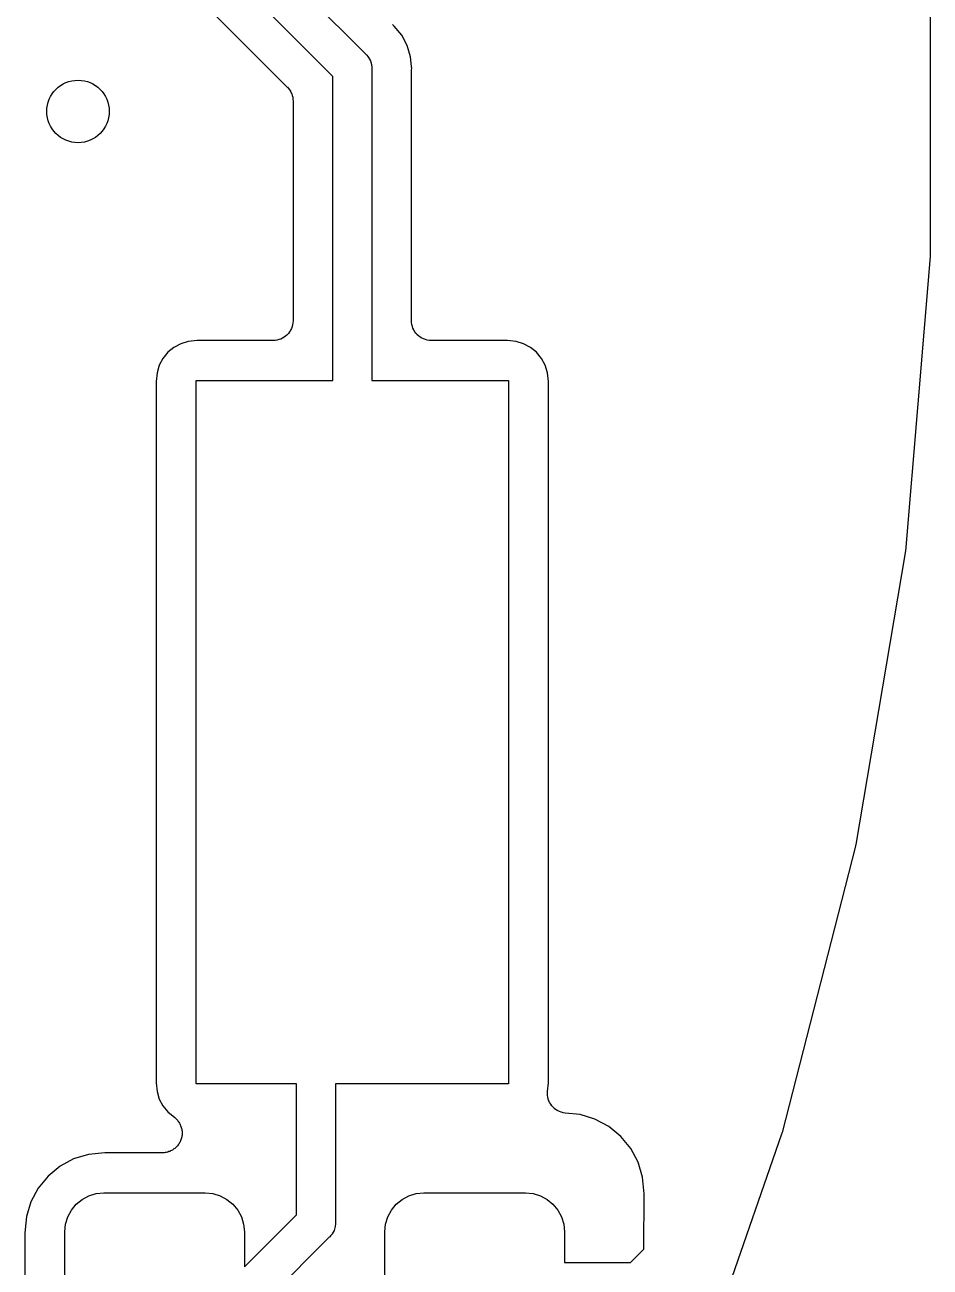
# Model space of a CAD drawing. Extents: x 5.29 to 7.07, y -4.51 to -2.72.
# Drawn here: x 6.8466 to 7.0748, y -3.9112 to -3.5982 of the extents above; entities that cross this region are included whole.
import ezdxf

# ---------------------------------------------------------------- set-up
doc = ezdxf.new("R2010")
doc.units = 0
doc.header["$MEASUREMENT"] = 0
doc.layers.add('BLACK', color=7, linetype='CONTINUOUS')

msp = doc.modelspace()

# ---------------------------------------------------------------- linework, layer by layer
at = {"layer": 'BLACK', "linetype": 'CONTINUOUS'}
for p, q in [((6.88189, -3.55493), (6.93244, -3.60548)), ((6.92421, -3.61117), (6.87366, -3.56062)), ((6.86711, -3.56821), (6.91275, -3.61385)), ((7.07485, -3.58165), (7.07485, -3.65615)), ((6.93936, -3.59822), (6.9393, -3.59818)), ((6.93974, -3.59853), (6.93936, -3.59822)), ((6.9416, -3.6008), (6.93974, -3.59853)), ((6.94299, -3.6034), (6.9416, -3.6008)), ((6.93244, -3.60548), (6.93263, -3.60564)), ((6.94384, -3.60621), (6.94299, -3.6034)), ((6.93263, -3.60564), (6.93278, -3.60582)), ((6.93278, -3.60582), (6.93278, -3.60582)), ((6.93278, -3.60582), (6.93304, -3.60614)), ((6.93304, -3.60614), (6.93325, -3.60639)), ((6.93325, -3.60639), (6.9337, -3.60724)), ((6.9337, -3.60724), (6.93398, -3.60817)), ((6.93398, -3.60817), (6.93406, -3.60889)), ((6.94408, -3.60864), (6.94384, -3.60621)), ((6.94408, -3.60865), (6.94408, -3.60864)), ((6.94413, -3.60913), (6.94408, -3.60865)), ((6.92421, -3.6878), (6.92421, -3.61117)), ((6.93406, -3.60889), (6.93406, -3.60889)), ((6.93406, -3.60889), (6.93408, -3.60913)), ((6.93408, -3.60913), (6.93406, -3.60937)), ((6.93406, -3.60937), (6.93406, -3.6878)), ((6.94406, -3.61004), (6.94408, -3.60983)), ((6.94406, -3.61011), (6.94406, -3.61004)), ((6.94406, -3.67272), (6.94406, -3.61011)), ((6.94408, -3.60962), (6.94413, -3.60913)), ((6.94408, -3.60983), (6.94408, -3.60962)), ((6.91275, -3.61385), (6.91276, -3.61386)), ((6.91276, -3.61386), (6.91276, -3.61386)), ((6.91276, -3.61386), (6.91276, -3.61386)), ((6.91276, -3.61386), (6.9128, -3.6139)), ((6.9128, -3.6139), (6.91309, -3.61426)), ((6.91309, -3.61426), (6.91338, -3.61462)), ((6.91338, -3.61462), (6.91339, -3.61464)), ((6.91339, -3.61464), (6.91341, -3.61466)), ((6.91341, -3.61466), (6.91362, -3.61507)), ((6.91362, -3.61507), (6.91384, -3.61548)), ((6.91384, -3.61548), (6.91384, -3.61551)), ((6.91384, -3.61551), (6.91386, -3.61553)), ((6.91386, -3.61553), (6.91398, -3.61597)), ((6.91398, -3.61597), (6.91412, -3.61641)), ((6.91412, -3.61641), (6.91412, -3.61644)), ((6.91412, -3.61644), (6.91413, -3.61647)), ((6.91413, -3.61647), (6.91417, -3.61693)), ((6.91417, -3.61693), (6.91421, -3.61739)), ((6.91421, -3.61739), (6.91421, -3.67272)), ((7.07483, -3.65657), (7.0686, -3.7308)), ((7.07485, -3.65622), (7.07483, -3.65639)), ((7.07483, -3.65639), (7.07483, -3.65657)), ((7.07485, -3.65615), (7.07485, -3.65622)), ((6.91396, -3.67421), (6.91382, -3.67466)), ((6.9141, -3.67376), (6.91396, -3.67421)), ((6.91411, -3.67374), (6.9141, -3.67376)), ((6.91416, -3.67326), (6.91411, -3.67373)), ((6.91411, -3.67373), (6.91411, -3.67374)), ((6.91421, -3.67279), (6.91416, -3.67326)), ((6.91421, -3.67272), (6.91421, -3.67276)), ((6.91421, -3.67276), (6.91421, -3.67276)), ((6.91421, -3.67276), (6.91421, -3.67276)), ((6.91421, -3.67276), (6.91421, -3.67279)), ((6.9441, -3.67319), (6.94406, -3.67272)), ((6.94414, -3.67366), (6.9441, -3.67319)), ((6.94415, -3.67368), (6.94414, -3.67366)), ((6.94415, -3.67369), (6.94415, -3.67368)), ((6.94429, -3.67415), (6.94415, -3.67369)), ((6.94442, -3.6746), (6.94429, -3.67415)), ((6.91064, -3.67749), (6.91018, -3.67763)), ((6.91109, -3.67736), (6.91064, -3.67749)), ((6.9111, -3.67735), (6.91109, -3.67736)), ((6.91112, -3.67735), (6.9111, -3.67735)), ((6.91153, -3.67712), (6.91112, -3.67735)), ((6.91195, -3.67691), (6.91153, -3.67712)), ((6.91196, -3.6769), (6.91195, -3.67691)), ((6.91198, -3.67689), (6.91196, -3.6769)), ((6.91234, -3.67659), (6.91198, -3.67689)), ((6.91271, -3.6763), (6.91234, -3.67659)), ((6.91272, -3.67628), (6.91271, -3.6763)), ((6.91274, -3.67627), (6.91272, -3.67628)), ((6.91304, -3.67591), (6.91274, -3.67627)), ((6.91334, -3.67555), (6.91304, -3.67591)), ((6.91335, -3.67553), (6.91334, -3.67555)), ((6.91336, -3.67552), (6.91335, -3.67553)), ((6.91358, -3.6751), (6.91336, -3.67552)), ((6.91381, -3.67469), (6.91358, -3.6751)), ((6.91382, -3.67466), (6.91381, -3.67468)), ((6.91381, -3.67468), (6.91381, -3.67469)), ((6.94443, -3.67461), (6.94442, -3.6746)), ((6.94443, -3.67463), (6.94443, -3.67461)), ((6.94465, -3.67504), (6.94443, -3.67463)), ((6.94487, -3.67546), (6.94465, -3.67504)), ((6.94488, -3.67547), (6.94487, -3.67546)), ((6.94489, -3.67549), (6.94488, -3.67547)), ((6.94519, -3.67585), (6.94489, -3.67549)), ((6.94548, -3.67622), (6.94519, -3.67585)), ((6.9455, -3.67623), (6.94548, -3.67622)), ((6.94551, -3.67625), (6.9455, -3.67623)), ((6.94587, -3.67655), (6.94551, -3.67625)), ((6.94623, -3.67685), (6.94587, -3.67655)), ((6.94625, -3.67686), (6.94623, -3.67685)), ((6.94626, -3.67687), (6.94625, -3.67686)), ((6.94667, -3.67709), (6.94626, -3.67687)), ((6.94709, -3.67732), (6.94667, -3.67709)), ((6.9471, -3.67732), (6.94709, -3.67732)), ((6.94712, -3.67733), (6.9471, -3.67732)), ((6.94757, -3.67747), (6.94712, -3.67733)), ((6.94802, -3.67761), (6.94757, -3.67747)), ((6.88418, -3.67944), (6.88266, -3.68069)), ((6.88592, -3.67851), (6.88418, -3.67944)), ((6.8878, -3.67794), (6.88592, -3.67851)), ((6.89001, -3.67772), (6.8878, -3.67794)), ((6.90921, -3.67772), (6.89001, -3.67772)), ((6.90968, -3.67768), (6.90921, -3.67772)), ((6.91015, -3.67763), (6.90968, -3.67768)), ((6.91017, -3.67763), (6.91015, -3.67763)), ((6.91018, -3.67763), (6.91017, -3.67763)), ((6.94803, -3.67762), (6.94802, -3.67761)), ((6.94805, -3.67762), (6.94803, -3.67762)), ((6.94852, -3.67767), (6.94805, -3.67762)), ((6.94899, -3.67772), (6.94852, -3.67767)), ((6.94902, -3.67772), (6.94899, -3.67772)), ((6.94906, -3.67772), (6.94902, -3.67772)), ((6.94902, -3.67772), (6.94902, -3.67772)), ((6.94902, -3.67772), (6.94902, -3.67772)), ((6.96826, -3.67772), (6.94906, -3.67772)), ((6.97046, -3.67794), (6.96826, -3.67772)), ((6.97235, -3.67851), (6.97046, -3.67794)), ((6.97409, -3.67944), (6.97235, -3.67851)), ((6.97561, -3.68069), (6.97409, -3.67944)), ((6.88141, -3.68221), (6.88048, -3.68395)), ((6.88266, -3.68069), (6.88141, -3.68221)), ((6.97686, -3.68221), (6.97561, -3.68069)), ((6.97779, -3.68395), (6.97686, -3.68221)), ((6.87991, -3.68583), (6.87969, -3.68804)), ((6.88048, -3.68395), (6.87991, -3.68583)), ((6.97836, -3.68583), (6.97779, -3.68395)), ((6.97858, -3.68804), (6.97836, -3.68583)), ((6.87969, -3.68804), (6.87969, -3.86472)), ((6.88976, -3.86496), (6.88976, -3.6878)), ((6.88976, -3.6878), (6.92421, -3.6878)), ((6.93406, -3.6878), (6.9685, -3.6878)), ((6.9685, -3.6878), (6.9685, -3.86496)), ((6.97858, -3.86472), (6.97858, -3.68804)), ((7.06855, -3.73122), (7.05612, -3.80467)), ((7.06856, -3.73104), (7.06855, -3.73122)), ((7.06859, -3.73087), (7.06856, -3.73104)), ((7.0686, -3.7308), (7.06859, -3.73087)), ((7.05603, -3.80508), (7.03751, -3.87724)), ((7.05606, -3.80491), (7.05603, -3.80508)), ((7.05611, -3.80474), (7.05606, -3.80491)), ((7.05612, -3.80467), (7.05611, -3.80474)), ((6.87969, -3.86472), (6.87991, -3.86692)), ((6.91508, -3.86496), (6.88976, -3.86496)), ((6.91508, -3.89796), (6.91508, -3.86496)), ((6.9685, -3.86496), (6.92492, -3.86496)), ((6.92492, -3.86496), (6.92492, -3.89976)), ((6.97836, -3.8669), (6.97858, -3.86472)), ((6.87991, -3.86692), (6.88048, -3.86881)), ((6.97836, -3.86737), (6.97836, -3.8669)), ((6.97836, -3.86784), (6.97836, -3.86737)), ((6.97836, -3.86786), (6.97836, -3.86784)), ((6.97836, -3.86787), (6.97836, -3.86786)), ((6.97845, -3.86834), (6.97836, -3.86787)), ((6.97854, -3.8688), (6.97845, -3.86834)), ((6.88048, -3.86881), (6.88141, -3.87054)), ((6.88141, -3.87054), (6.88266, -3.87207)), ((6.97855, -3.86881), (6.97854, -3.8688)), ((6.97855, -3.86883), (6.97855, -3.86881)), ((6.97873, -3.86927), (6.97855, -3.86883)), ((6.97891, -3.8697), (6.97873, -3.86927)), ((6.97891, -3.86972), (6.97891, -3.8697)), ((6.97892, -3.86973), (6.97891, -3.86972)), ((6.97918, -3.87013), (6.97892, -3.86973)), ((6.97944, -3.87052), (6.97918, -3.87013)), ((6.97945, -3.87053), (6.97944, -3.87052)), ((6.97946, -3.87055), (6.97945, -3.87053)), ((6.97979, -3.87088), (6.97946, -3.87055)), ((6.98012, -3.87122), (6.97979, -3.87088)), ((6.98014, -3.87123), (6.98012, -3.87122)), ((6.98015, -3.87124), (6.98014, -3.87123)), ((6.98054, -3.8715), (6.98015, -3.87124)), ((6.98093, -3.87177), (6.98054, -3.8715)), ((6.88266, -3.87207), (6.88441, -3.8735)), ((6.88441, -3.8735), (6.88446, -3.87355)), ((6.88446, -3.87355), (6.88463, -3.87372)), ((6.88463, -3.87372), (6.88481, -3.87387)), ((6.88481, -3.87387), (6.88497, -3.87407)), ((6.88497, -3.87407), (6.88514, -3.87425)), ((6.88514, -3.87425), (6.88527, -3.87445)), ((6.88527, -3.87445), (6.88542, -3.87463)), ((6.88542, -3.87463), (6.88554, -3.87485)), ((6.98094, -3.87178), (6.98093, -3.87177)), ((6.98096, -3.87179), (6.98094, -3.87178)), ((6.98139, -3.87197), (6.98096, -3.87179)), ((6.98182, -3.87215), (6.98139, -3.87197)), ((6.98184, -3.87216), (6.98182, -3.87215)), ((6.98186, -3.87216), (6.98184, -3.87216)), ((6.98231, -3.87226), (6.98186, -3.87216)), ((6.98278, -3.87236), (6.98231, -3.87226)), ((6.98281, -3.87236), (6.98278, -3.87236)), ((6.98285, -3.87236), (6.98281, -3.87236)), ((6.98281, -3.87236), (6.98281, -3.87236)), ((6.98281, -3.87236), (6.98281, -3.87236)), ((6.98656, -3.87273), (6.98285, -3.87236)), ((6.99033, -3.87387), (6.98656, -3.87273)), ((6.9938, -3.87573), (6.99033, -3.87387)), ((6.88554, -3.87485), (6.88568, -3.87507)), ((6.88568, -3.87507), (6.88576, -3.87529)), ((6.88576, -3.87529), (6.88587, -3.8755)), ((6.88587, -3.8755), (6.88595, -3.87574)), ((6.88595, -3.87574), (6.88604, -3.87597)), ((6.88604, -3.87597), (6.88608, -3.8762)), ((6.88608, -3.8762), (6.88615, -3.87643)), ((6.88615, -3.87643), (6.88617, -3.87668)), ((6.88617, -3.87668), (6.88622, -3.87693)), ((6.88624, -3.8774), (6.88621, -3.87765)), ((6.88621, -3.87765), (6.88621, -3.87791)), ((6.88622, -3.87693), (6.88622, -3.87717)), ((6.88622, -3.87717), (6.88624, -3.8774)), ((6.99685, -3.87823), (6.9938, -3.87573)), ((7.03739, -3.87764), (7.01289, -3.948)), ((7.03743, -3.87747), (7.03739, -3.87764)), ((7.03749, -3.87731), (7.03743, -3.87747)), ((7.03751, -3.87724), (7.03749, -3.87731)), ((6.88476, -3.88092), (6.88457, -3.88108)), ((6.88491, -3.88073), (6.88476, -3.88092)), ((6.88508, -3.88057), (6.88491, -3.88073)), ((6.88522, -3.88036), (6.88508, -3.88057)), ((6.88538, -3.88016), (6.88522, -3.88036)), ((6.8855, -3.87996), (6.88538, -3.88016)), ((6.88563, -3.87976), (6.8855, -3.87996)), ((6.88573, -3.87953), (6.88563, -3.87976)), ((6.88585, -3.87931), (6.88573, -3.87953)), ((6.88592, -3.87908), (6.88585, -3.87931)), ((6.88601, -3.87886), (6.88592, -3.87908)), ((6.88606, -3.87861), (6.88601, -3.87886)), ((6.88614, -3.87837), (6.88606, -3.87861)), ((6.88616, -3.87814), (6.88614, -3.87837)), ((6.88621, -3.87791), (6.88616, -3.87814)), ((6.99935, -3.88128), (6.99685, -3.87823)), ((6.85888, -3.88391), (6.85545, -3.88574)), ((6.86262, -3.88277), (6.85888, -3.88391)), ((6.86674, -3.88237), (6.86262, -3.88277)), ((6.88124, -3.88237), (6.86674, -3.88237)), ((6.88147, -3.88235), (6.88124, -3.88237)), ((6.88171, -3.88235), (6.88147, -3.88235)), ((6.88196, -3.8823), (6.88171, -3.88235)), ((6.88221, -3.88227), (6.88196, -3.8823)), ((6.88244, -3.8822), (6.88221, -3.88227)), ((6.88267, -3.88216), (6.88244, -3.8822)), ((6.8829, -3.88206), (6.88267, -3.88216)), ((6.88314, -3.88199), (6.8829, -3.88206)), ((6.88335, -3.88188), (6.88314, -3.88199)), ((6.88357, -3.88179), (6.88335, -3.88188)), ((6.88378, -3.88165), (6.88357, -3.88179)), ((6.88401, -3.88153), (6.88378, -3.88165)), ((6.88419, -3.88138), (6.88401, -3.88153)), ((6.88439, -3.88125), (6.88419, -3.88138)), ((6.88457, -3.88108), (6.88439, -3.88125)), ((7.0012, -3.88475), (6.99935, -3.88128)), ((6.85545, -3.88574), (6.85243, -3.88822)), ((7.00235, -3.88852), (7.0012, -3.88475)), ((6.85243, -3.88822), (6.84996, -3.89123)), ((7.00276, -3.89267), (7.00235, -3.88852)), ((6.84996, -3.89123), (6.84812, -3.89467)), ((6.86103, -3.8941), (6.86273, -3.89319)), ((6.86273, -3.89319), (6.86458, -3.89263)), ((6.86458, -3.89263), (6.8665, -3.89244)), ((6.8665, -3.89244), (6.89209, -3.89244)), ((6.89209, -3.89244), (6.89401, -3.89263)), ((6.89401, -3.89263), (6.89585, -3.89319)), ((6.89585, -3.89319), (6.89755, -3.8941)), ((6.94174, -3.8941), (6.94344, -3.89319)), ((6.94344, -3.89319), (6.94528, -3.89263)), ((6.94528, -3.89263), (6.9472, -3.89244)), ((6.9472, -3.89244), (6.9728, -3.89244)), ((6.9728, -3.89244), (6.97472, -3.89263)), ((6.97472, -3.89263), (6.97656, -3.89319)), ((6.97656, -3.89319), (6.97826, -3.8941)), ((7.00265, -3.90666), (7.00276, -3.89267)), ((6.84812, -3.89467), (6.84699, -3.8984)), ((6.85831, -3.89682), (6.85954, -3.89532)), ((6.85954, -3.89532), (6.86103, -3.8941)), ((6.89755, -3.8941), (6.89905, -3.89532)), ((6.89905, -3.89532), (6.90027, -3.89682)), ((6.93902, -3.89682), (6.94024, -3.89532)), ((6.94024, -3.89532), (6.94174, -3.8941)), ((6.97826, -3.8941), (6.97975, -3.89532)), ((6.97975, -3.89532), (6.98098, -3.89682)), ((6.84699, -3.8984), (6.84658, -3.90253)), ((6.85684, -3.90036), (6.8574, -3.89852)), ((6.8574, -3.89852), (6.85831, -3.89682)), ((6.90027, -3.89682), (6.90118, -3.89852)), ((6.90118, -3.89852), (6.90174, -3.90036)), ((6.90193, -3.91111), (6.91508, -3.89796)), ((6.93755, -3.90036), (6.93811, -3.89852)), ((6.93811, -3.89852), (6.93902, -3.89682)), ((6.98098, -3.89682), (6.98189, -3.89852)), ((6.98189, -3.89852), (6.98245, -3.90036)), ((6.84658, -3.90253), (6.84658, -3.93747)), ((6.85665, -3.90228), (6.85684, -3.90036)), ((6.85665, -3.93772), (6.85665, -3.90228)), ((6.90174, -3.90036), (6.90193, -3.90228)), ((6.90193, -3.90228), (6.90193, -3.91111)), ((6.92403, -3.90284), (6.92365, -3.90331)), ((6.92411, -3.90275), (6.92403, -3.90284)), ((6.92457, -3.90189), (6.92411, -3.90275)), ((6.92485, -3.90096), (6.92457, -3.90189)), ((6.92492, -3.90024), (6.92485, -3.90096)), ((6.92492, -3.89976), (6.92495, -3.9)), ((6.92495, -3.9), (6.92492, -3.90024)), ((6.92492, -3.90024), (6.92492, -3.90024)), ((6.93736, -3.90228), (6.93755, -3.90036)), ((6.93736, -3.93772), (6.93736, -3.90228)), ((6.98245, -3.90036), (6.98264, -3.90228)), ((6.98264, -3.90228), (6.98264, -3.91)), ((6.92331, -3.90365), (6.90365, -3.92331)), ((6.9235, -3.9035), (6.92331, -3.90365)), ((6.92365, -3.90331), (6.9235, -3.9035)), ((6.92365, -3.90331), (6.92365, -3.90331)), ((6.99932, -3.91), (7.00265, -3.90666)), ((6.98264, -3.91), (6.99932, -3.91))]:
    msp.add_line(p, q, dxfattribs=at)
at = {"layer": 'BLACK'}
msp.add_circle((6.86, -3.62), 0.00787, dxfattribs=at)

doc.saveas('drawing.dxf')
